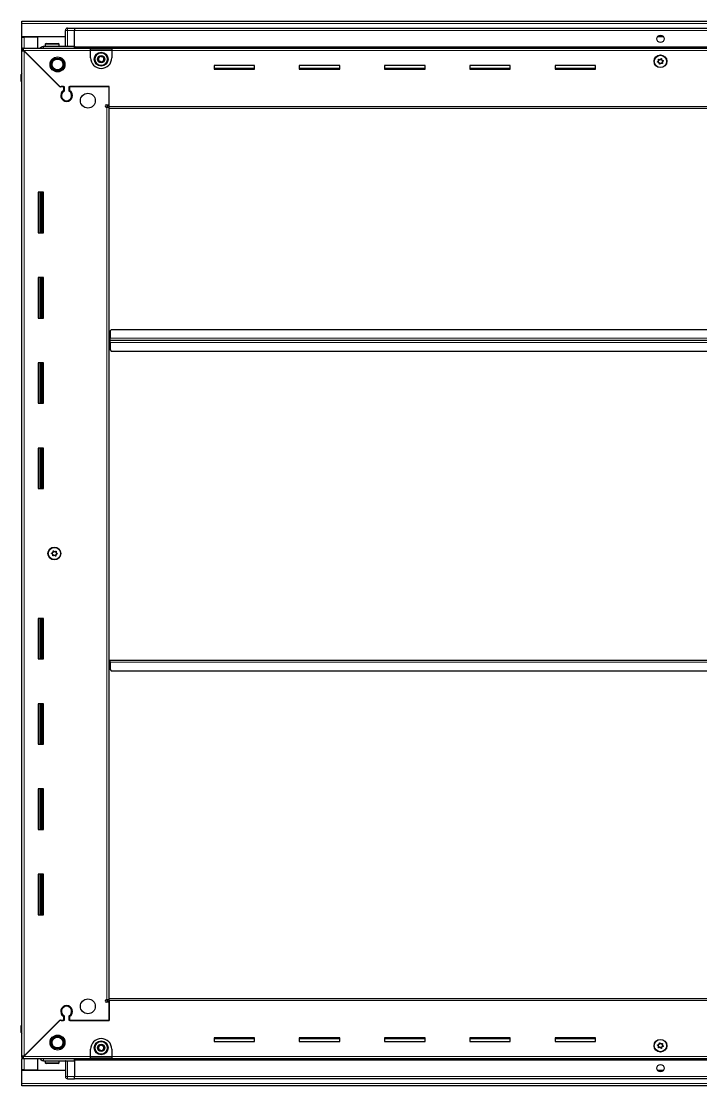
# Model space of a CAD drawing. Header units: millimetres. Extents: x 1315 to 6087, y -1445 to 1872.
# Drawn here: x 4812 to 5450, y 677 to 1676 of the extents above; entities that cross this region are included whole.
import ezdxf

# ---------------------------------------------------------------- set-up
doc = ezdxf.new("R2010")
doc.units = ezdxf.units.MM

msp = doc.modelspace()

# ---------------------------------------------------------------- linework, layer by layer
at = {"color": 7, "linetype": 'Continuous', "lineweight": 25}
for p, q in [((4812.31, 1673.72), (4812.31, 1675.82)), ((4812.31, 1675.82), (6011.31, 1675.82)), ((4812.31, 1661.32), (4812.31, 1673.72)), ((4853.99, 1668.82), (4853.99, 1668.82)), ((4855.31, 1669.32), (4861.81, 1669.32)), ((4855.31, 1669.32), (4861.81, 1669.32)), ((4861.81, 1669.32), (4861.81, 1669.32)), ((4861.81, 1669.32), (4861.81, 1669.32)), ((4861.81, 1669.32), (4861.81, 1667.32)), ((5961.81, 1669.17), (4861.81, 1669.17)), ((4853.31, 1661.32), (4812.31, 1661.32)), ((4812.31, 1660.82), (4812.31, 1661.32)), ((4812.31, 1650.57), (4812.31, 1660.82)), ((4812.31, 1660.82), (4814.41, 1660.82)), ((4813.81, 1660.82), (4813.81, 1661.32)), ((4827.31, 1660.82), (4814.41, 1660.82)), ((4827.31, 1650.57), (4827.31, 1660.82)), ((4853.31, 1652.32), (4853.31, 1667.32)), ((4861.81, 1652.32), (4861.81, 1667.32)), ((5414.68, 1661.32), (5408.94, 1661.32)), ((4812.31, 1649.07), (4812.31, 1650.57)), ((4812.31, 1650.57), (4813.31, 1650.57)), ((4812.31, 1648.57), (4812.31, 1649.07)), ((4812.31, 1649.07), (4813.31, 1649.07)), ((4812.31, 704.07), (4812.31, 1648.57)), ((4813.81, 1648.57), (4812.31, 1648.57)), ((4813.31, 1650.57), (4876.81, 1650.57)), ((4813.31, 1649.07), (4813.31, 1650.57)), ((4813.91, 1648.47), (4847.81, 1614.57)), ((4832.81, 1652.32), (4861.81, 1652.32)), ((4834.31, 1654.22), (4834.31, 1652.32)), ((4835.11, 1655.02), (4846.51, 1655.02)), ((4847.31, 1652.32), (4847.31, 1654.22)), ((4861.74, 1650.57), (4861.81, 1652.29)), ((4861.81, 1652.32), (4861.81, 1651.82)), ((4861.81, 1651.17), (5961.81, 1651.17)), ((4876.81, 1648.47), (4876.81, 1650.57)), ((4876.81, 1650.57), (4896.81, 1650.57)), ((4876.81, 1649.07), (4896.81, 1649.07)), ((4876.81, 1641.57), (4876.81, 1648.47)), ((4896.81, 1650.57), (5926.81, 1650.57)), ((4896.81, 1650.57), (4896.81, 1648.47)), ((4896.81, 1648.47), (4896.81, 1641.57)), ((4848.51, 1613.87), (4814.41, 1647.97)), ((5030.81, 1634.32), (4992.81, 1634.32)), ((4992.81, 1634.32), (4992.81, 1630.82)), ((5030.81, 1631.57), (4992.81, 1631.57)), ((4992.81, 1630.82), (5030.81, 1630.82)), ((5030.81, 1630.82), (5030.81, 1634.32)), ((5110.81, 1634.32), (5072.81, 1634.32)), ((5072.81, 1634.32), (5072.81, 1630.82)), ((5110.81, 1631.57), (5072.81, 1631.57)), ((5072.81, 1630.82), (5110.81, 1630.82)), ((5110.81, 1630.82), (5110.81, 1634.32)), ((5190.81, 1634.32), (5152.81, 1634.32)), ((5152.81, 1634.32), (5152.81, 1630.82)), ((5190.81, 1631.57), (5152.81, 1631.57)), ((5152.81, 1630.82), (5190.81, 1630.82)), ((5190.81, 1630.82), (5190.81, 1634.32)), ((5270.81, 1634.32), (5232.81, 1634.32)), ((5232.81, 1634.32), (5232.81, 1630.82)), ((5270.81, 1631.57), (5232.81, 1631.57)), ((5232.81, 1630.82), (5270.81, 1630.82)), ((5270.81, 1630.82), (5270.81, 1634.32)), ((5350.81, 1634.32), (5312.81, 1634.32)), ((5312.81, 1634.32), (5312.81, 1630.82)), ((5350.81, 1631.57), (5312.81, 1631.57)), ((5312.81, 1630.82), (5350.81, 1630.82)), ((5350.81, 1630.82), (5350.81, 1634.32)), ((4811.81, 1625.82), (4811.81, 1619.32)), ((4811.81, 1619.32), (4811.81, 1625.82)), ((4811.81, 1619.32), (4811.81, 1619.32)), ((4812.31, 1619.32), (4811.81, 1619.32)), ((4811.96, 1619.32), (4811.96, 733.32)), ((4847.81, 1614.57), (4852.01, 1614.57)), ((4849.21, 1614.57), (4848.51, 1613.87)), ((4851.31, 1614.57), (4849.21, 1614.57)), ((4851.31, 1614.57), (4851.31, 1610.68)), ((4852.01, 1614.57), (4852.01, 1610.29)), ((4856.61, 1614.57), (4894.31, 1614.57)), ((4856.61, 1610.29), (4856.61, 1614.57)), ((4857.31, 1610.68), (4857.31, 1614.57)), ((4894.31, 1614.57), (4857.31, 1614.57)), ((4894.31, 1595.92), (4894.31, 1614.57)), ((4894.31, 1597.32), (4894.31, 1614.57)), ((4852.31, 1601.71), (4852.31, 1600.95)), ((4891.46, 1597.32), (4894.31, 1597.32)), ((4892.21, 1595.32), (4891.46, 1595.32)), ((4892.21, 1595.32), (4894.31, 1595.32)), ((4894.31, 1596.32), (4892.31, 1596.32)), ((4892.31, 1596.32), (4892.31, 1595.32)), ((4894.31, 1593.82), (4894.31, 1595.92)), ((5929.31, 1593.82), (4894.31, 1593.82)), ((4894.31, 758.82), (4894.31, 1593.82)), ((4832.81, 1515.32), (4827.81, 1515.32)), ((4827.81, 1515.32), (4827.81, 1477.32)), ((4829.96, 1477.32), (4829.96, 1515.32)), ((4831.75, 1477.32), (4831.75, 1515.32)), ((4831.79, 1477.32), (4831.79, 1515.32)), ((4832.81, 1477.32), (4832.81, 1515.32)), ((4827.81, 1477.32), (4832.81, 1477.32)), ((4832.81, 1435.32), (4827.81, 1435.32)), ((4827.81, 1435.32), (4827.81, 1397.32)), ((4829.96, 1397.32), (4829.96, 1435.32)), ((4831.75, 1397.32), (4831.75, 1435.32)), ((4831.79, 1397.32), (4831.79, 1435.32)), ((4832.81, 1397.32), (4832.81, 1435.32)), ((4827.81, 1397.32), (4832.81, 1397.32)), ((4895.31, 1379.17), (4895.06, 1379.17)), ((4895.06, 1379.17), (4895.06, 1376.32)), ((4896.31, 1386.32), (4895.31, 1385.32)), ((4895.31, 1385.32), (4895.31, 1378.42)), ((5927.31, 1386.32), (4896.31, 1386.32)), ((4895.06, 1376.32), (4894.31, 1376.32)), ((4895.06, 1376.32), (4895.06, 1373.47)), ((4895.06, 1373.47), (4895.31, 1373.47)), ((4895.31, 1376.32), (4895.31, 1378.42)), ((4895.31, 1374.22), (4895.31, 1376.32)), ((5928.31, 1376.32), (4895.31, 1376.32)), ((4895.31, 1374.22), (4895.31, 1367.32)), ((4895.31, 1367.32), (4896.31, 1366.32)), ((4896.31, 1366.32), (5927.31, 1366.32)), ((4832.81, 1355.32), (4827.81, 1355.32)), ((4827.81, 1355.32), (4827.81, 1317.32)), ((4829.96, 1317.32), (4829.96, 1355.32)), ((4831.75, 1317.32), (4831.75, 1355.32)), ((4831.79, 1317.32), (4831.79, 1355.32)), ((4832.81, 1317.32), (4832.81, 1355.32)), ((4827.81, 1317.32), (4832.81, 1317.32)), ((4832.81, 1275.32), (4827.81, 1275.32)), ((4827.81, 1275.32), (4827.81, 1237.32)), ((4829.96, 1237.32), (4829.96, 1275.32)), ((4831.75, 1237.32), (4831.75, 1275.32)), ((4831.79, 1237.32), (4831.79, 1275.32)), ((4832.81, 1237.32), (4832.81, 1275.32)), ((4827.81, 1237.32), (4832.81, 1237.32)), ((4832.81, 1115.32), (4827.81, 1115.32)), ((4827.81, 1115.32), (4827.81, 1077.32)), ((4829.96, 1077.32), (4829.96, 1115.32)), ((4831.75, 1077.32), (4831.75, 1115.32)), ((4831.79, 1077.32), (4831.79, 1115.32)), ((4832.81, 1077.32), (4832.81, 1115.32)), ((4827.81, 1077.32), (4832.81, 1077.32)), ((4894.31, 1076.32), (4895.06, 1076.32)), ((4895.06, 1076.32), (4895.06, 1073.47)), ((4895.06, 1073.47), (4895.31, 1073.47)), ((4895.31, 1074.22), (4895.31, 1076.32)), ((4895.31, 1076.32), (5928.31, 1076.32)), ((4895.31, 1074.22), (4895.31, 1067.32)), ((4895.31, 1067.32), (4896.31, 1066.32)), ((4896.31, 1066.32), (5927.31, 1066.32)), ((4832.81, 1035.32), (4827.81, 1035.32)), ((4827.81, 1035.32), (4827.81, 997.32)), ((4829.96, 997.32), (4829.96, 1035.32)), ((4831.75, 997.32), (4831.75, 1035.32)), ((4831.79, 997.32), (4831.79, 1035.32)), ((4832.81, 997.32), (4832.81, 1035.32)), ((4827.81, 997.32), (4832.81, 997.32)), ((4832.81, 955.32), (4827.81, 955.32)), ((4827.81, 955.32), (4827.81, 917.32)), ((4829.96, 917.32), (4829.96, 955.32)), ((4831.75, 917.32), (4831.75, 955.32)), ((4831.79, 917.32), (4831.79, 955.32)), ((4832.81, 917.32), (4832.81, 955.32)), ((4827.81, 917.32), (4832.81, 917.32)), ((4832.81, 875.32), (4827.81, 875.32)), ((4827.81, 875.32), (4827.81, 837.32)), ((4829.96, 837.32), (4829.96, 875.32)), ((4831.75, 837.32), (4831.75, 875.32)), ((4831.79, 837.32), (4831.79, 875.32)), ((4832.81, 837.32), (4832.81, 875.32)), ((4827.81, 837.32), (4832.81, 837.32)), ((4852.31, 751.7), (4852.31, 750.94)), ((4891.46, 757.32), (4892.21, 757.32)), ((4894.31, 755.32), (4891.46, 755.32)), ((4894.31, 757.32), (4892.21, 757.32)), ((4892.31, 757.32), (4892.31, 756.32)), ((4892.31, 756.32), (4894.31, 756.32)), ((4894.31, 756.72), (4894.31, 758.82)), ((4894.31, 758.82), (5929.31, 758.82)), ((4894.31, 756.72), (4894.31, 738.07)), ((4894.31, 738.07), (4894.31, 755.32)), ((4851.31, 741.96), (4851.31, 738.07)), ((4852.01, 742.36), (4852.01, 738.07)), ((4856.61, 738.07), (4856.61, 742.36)), ((4857.31, 738.07), (4857.31, 741.96)), ((4811.81, 733.32), (4811.81, 733.32)), ((4811.81, 726.82), (4811.81, 733.32)), ((4811.81, 733.32), (4811.81, 733.32)), ((4811.81, 733.32), (4811.81, 726.82)), ((4812.31, 733.32), (4811.81, 733.32)), ((4847.81, 738.07), (4813.91, 704.17)), ((4814.41, 704.67), (4848.51, 738.77)), ((4852.01, 738.07), (4847.81, 738.07)), ((4848.51, 738.77), (4849.21, 738.07)), ((4849.21, 738.07), (4851.31, 738.07)), ((4894.31, 738.07), (4856.61, 738.07)), ((4857.31, 738.07), (4894.31, 738.07)), ((4812.31, 725.5), (4812.31, 725.5)), ((5030.81, 721.82), (4992.81, 721.82)), ((4992.81, 721.82), (4992.81, 718.32)), ((4992.81, 721.07), (5030.81, 721.07)), ((5030.81, 718.32), (5030.81, 721.82)), ((5110.81, 721.82), (5072.81, 721.82)), ((5072.81, 721.82), (5072.81, 718.32)), ((5072.81, 721.07), (5110.81, 721.07)), ((5110.81, 718.32), (5110.81, 721.82)), ((5190.81, 721.82), (5152.81, 721.82)), ((5152.81, 721.82), (5152.81, 718.32)), ((5152.81, 721.07), (5190.81, 721.07)), ((5190.81, 718.32), (5190.81, 721.82)), ((5270.81, 721.82), (5232.81, 721.82)), ((5232.81, 721.82), (5232.81, 718.32)), ((5232.81, 721.07), (5270.81, 721.07)), ((5270.81, 718.32), (5270.81, 721.82)), ((5350.81, 721.82), (5312.81, 721.82)), ((5312.81, 721.82), (5312.81, 718.32)), ((5312.81, 721.07), (5350.81, 721.07)), ((5350.81, 718.32), (5350.81, 721.82)), ((4876.81, 704.17), (4876.81, 711.07)), ((4896.81, 711.07), (4896.81, 704.17)), ((4992.81, 718.32), (5030.81, 718.32)), ((5072.81, 718.32), (5110.81, 718.32)), ((5152.81, 718.32), (5190.81, 718.32)), ((5232.81, 718.32), (5270.81, 718.32)), ((5312.81, 718.32), (5350.81, 718.32)), ((4812.31, 703.57), (4812.31, 704.07)), ((4813.81, 704.07), (4812.31, 704.07)), ((4812.31, 703.57), (4812.31, 702.07)), ((4813.31, 703.57), (4812.31, 703.57)), ((4812.31, 691.82), (4812.31, 702.07)), ((4813.31, 702.07), (4812.31, 702.07)), ((4813.31, 703.57), (4813.31, 702.07)), ((4876.81, 702.07), (4813.31, 702.07)), ((4827.31, 691.82), (4827.31, 702.07)), ((4832.81, 700.32), (4861.81, 700.32)), ((4834.31, 700.32), (4834.31, 698.42)), ((4847.31, 698.42), (4847.31, 700.32)), ((4853.31, 700.32), (4853.31, 685.32)), ((4861.81, 700.36), (4861.74, 702.07)), ((5961.81, 701.47), (4861.81, 701.47)), ((4861.81, 700.32), (4861.81, 700.82)), ((4861.81, 700.32), (4861.81, 685.32)), ((4876.81, 702.07), (4876.81, 704.17)), ((4896.81, 703.57), (4876.81, 703.57)), ((4896.81, 702.07), (4876.81, 702.07)), ((4896.81, 704.17), (4896.81, 702.07)), ((5926.81, 702.07), (4896.81, 702.07)), ((4814.41, 691.82), (4812.31, 691.82)), ((4812.31, 691.32), (4812.31, 691.82)), ((4812.31, 678.92), (4812.31, 691.32)), ((4812.31, 691.32), (4853.31, 691.32)), ((4813.81, 691.32), (4813.81, 691.82)), ((4814.41, 691.82), (4827.31, 691.82)), ((4838.89, 697.62), (4835.11, 697.62)), ((4846.51, 697.62), (4838.89, 697.62)), ((5408.94, 691.32), (5414.68, 691.32)), ((4853.31, 685.32), (4853.31, 685.32)), ((4855.31, 683.32), (4861.81, 683.32)), ((4855.31, 683.32), (4861.81, 683.32)), ((4861.81, 683.32), (4861.81, 685.32)), ((4861.81, 683.47), (5961.81, 683.47)), ((4861.81, 683.32), (4861.81, 683.32)), ((4812.31, 676.82), (4812.31, 678.92)), ((6011.31, 676.82), (4812.31, 676.82))]:
    msp.add_line(p, q, dxfattribs=at)
at = {"color": 8, "linetype": 'Continuous', "lineweight": 18}
for p, q in [((6011.31, 1673.72), (4812.31, 1673.72)), ((4855.31, 1669.32), (4855.31, 1667.32)), ((4814.41, 1660.82), (4814.41, 1661.32)), ((4814.41, 1650.57), (4814.41, 1660.82)), ((4853.31, 1667.32), (4855.31, 1667.32)), ((4855.31, 1667.32), (4855.31, 1652.32)), ((4861.81, 1667.32), (4855.31, 1667.32)), ((5961.81, 1667.17), (4861.81, 1667.17)), ((4876.81, 1648.47), (4813.91, 1648.47)), ((4834.31, 1654.22), (4847.31, 1654.22)), ((5961.81, 1651.82), (4861.81, 1651.82)), ((5961.81, 1650.59), (4861.81, 1650.59)), ((4876.81, 1648.47), (4896.81, 1648.47)), ((5926.81, 1648.47), (4896.81, 1648.47)), ((4814.41, 1647.97), (4814.41, 704.67)), ((4812.31, 1625.82), (4811.81, 1625.82)), ((4892.21, 757.32), (4892.21, 1595.32)), ((4894.31, 1595.92), (5929.31, 1595.92)), ((4829.31, 1515.32), (4829.31, 1477.32)), ((4830.55, 1515.32), (4830.55, 1477.32)), ((4829.31, 1435.32), (4829.31, 1397.32)), ((4830.55, 1435.32), (4830.55, 1397.32)), ((5928.31, 1378.42), (4895.31, 1378.42)), ((4895.31, 1374.22), (5928.31, 1374.22)), ((4829.31, 1355.32), (4829.31, 1317.32)), ((4830.55, 1355.32), (4830.55, 1317.32)), ((4829.31, 1275.32), (4829.31, 1237.32)), ((4830.55, 1275.32), (4830.55, 1237.32)), ((4829.31, 1115.32), (4829.31, 1077.32)), ((4830.55, 1115.32), (4830.55, 1077.32)), ((4895.31, 1074.22), (5928.31, 1074.22)), ((4829.31, 1035.32), (4829.31, 997.32)), ((4830.55, 1035.32), (4830.55, 997.32)), ((4829.31, 955.32), (4829.31, 917.32)), ((4830.55, 955.32), (4830.55, 917.32)), ((4829.31, 875.32), (4829.31, 837.32)), ((4830.55, 875.32), (4830.55, 837.32)), ((5929.31, 756.72), (4894.31, 756.72)), ((4812.31, 726.82), (4811.81, 726.82)), ((4813.91, 704.17), (4876.81, 704.17)), ((4814.41, 691.82), (4814.41, 702.07)), ((4855.31, 685.32), (4855.31, 700.32)), ((4861.81, 702.06), (5961.81, 702.06)), ((4861.81, 700.82), (5961.81, 700.82)), ((4896.81, 704.17), (4876.81, 704.17)), ((4896.81, 704.17), (5926.81, 704.17)), ((4814.41, 691.32), (4814.41, 691.82)), ((4838.62, 698.42), (4834.31, 698.42)), ((4847.31, 698.42), (4838.62, 698.42)), ((4853.31, 685.32), (4855.31, 685.32)), ((4861.81, 685.32), (4855.31, 685.32)), ((4855.31, 683.32), (4855.31, 685.32)), ((4861.81, 685.47), (5961.81, 685.47)), ((6011.31, 678.92), (4812.31, 678.92))]:
    msp.add_line(p, q, dxfattribs=at)
at = {"color": 7, "linetype": 'Continuous', "lineweight": 25}
for centre, radius in [((5411.81, 1659.32), 3.5), ((4845.81, 1635.32), 7), ((4845.81, 1635.32), 6.03), ((4845.81, 1635.32), 5.1), ((4886.81, 1640.32), 6.5), ((4886.81, 1640.32), 3.46), ((5411.81, 1638.32), 6), ((5411.81, 1638.17), 5.79), ((5411.81, 1638.17), 1.85), ((4874.31, 1601.32), 7), ((4842.81, 1176.32), 6), ((4842.96, 1176.32), 5.78), ((4842.96, 1176.32), 1.85), ((4874.31, 751.32), 7), ((4845.81, 717.32), 7), ((4845.81, 717.32), 6.03), ((4845.81, 717.32), 5.1), ((5411.81, 714.32), 6), ((5411.81, 714.47), 5.79), ((4886.81, 712.32), 6.5), ((4886.81, 712.32), 3.46), ((5411.81, 714.47), 1.85), ((5411.81, 693.32), 3.5)]:
    msp.add_circle(centre, radius, dxfattribs=at)
at = {"color": 8, "linetype": 'Continuous', "lineweight": 18}
for centre in [(4886.81, 1640.32), (4886.81, 712.32)]:
    msp.add_circle(centre, 5.7, dxfattribs=at)
at = {"color": 7, "linetype": 'Continuous', "lineweight": 25}
for centre, radius, start, end in [((4855.31, 1667.32), 2, 90, 180), ((4855.31, 1667.32), 2, 123.94202, 131.40962), ((4855.31, 1667.32), 2, 90, 108.58003), ((4835.11, 1654.22), 0.8, 90, 180), ((4846.51, 1654.22), 0.8, 0, 90), ((4853.11, 1652.52), 0.2, 270, 0), ((4886.81, 1641.57), 10, 180, 270), ((4886.81, 1640.32), 2.5, 134.01559, 194.01559), ((4886.81, 1640.32), 2.5, 194.01559, 254.01559), ((4886.81, 1640.32), 2.5, 74.01559, 134.01559), ((4886.81, 1640.32), 2.5, 254.01559, 314.01559), ((4886.81, 1641.57), 10, 270, 0), ((4886.81, 1640.32), 2.5, 14.01559, 74.01559), ((4886.81, 1640.32), 2.5, 314.01559, 14.01559), ((4813.81, 1625.82), 2, 138.59038, 180), ((4854.31, 1606.07), 5.5, 123.05573, 56.94427), ((4854.31, 1606.07), 4.8, 118.63099, 61.36901), ((4891.46, 1596.32), 1, 90, 270), ((4854.31, 746.57), 5.5, 303.05573, 236.94427), ((4854.31, 746.57), 4.8, 298.63099, 241.36901), ((4891.46, 756.32), 1, 90, 270), ((4813.81, 726.82), 2, 180, 221.40962), ((4886.81, 711.07), 10, 90, 180), ((4886.81, 711.07), 10, 0, 90), ((4886.81, 712.32), 2.5, 127.47401, 187.47401), ((4886.81, 712.32), 2.5, 187.47401, 247.47401), ((4886.81, 712.32), 2.5, 67.47401, 127.47401), ((4886.81, 712.32), 2.5, 247.47401, 307.47401), ((4886.81, 712.32), 2.5, 7.47401, 67.47401), ((4886.81, 712.32), 2.5, 307.47401, 7.47401), ((4853.11, 700.12), 0.2, 0, 90), ((4835.11, 698.42), 0.8, 180, 270), ((4846.51, 698.42), 0.8, 270, 0), ((4855.31, 685.32), 2, 180, 270), ((4855.31, 685.32), 2, 180, 270)]:
    msp.add_arc(centre, radius, start, end, dxfattribs=at)
for points, knots in [([(4812.31, 1648.57), (4812.34, 1648.53), (4812.39, 1648.44), (4812.78, 1648.3), (4813.34, 1648.17), (4813.92, 1648.06), (4814.29, 1648), (4814.41, 1647.97)], [0, 0, 0, 0, 0.230255, 0.448522, 0.666786, 0.88505, 1, 1, 1, 1]), ([(4813.91, 1648.47), (4813.87, 1648.73), (4813.78, 1649.22), (4813.64, 1649.86), (4813.51, 1650.33), (4813.4, 1650.55), (4813.33, 1650.57), (4813.31, 1650.57)], [0, 0, 0, 0, 0.230255, 0.448522, 0.666786, 0.88505, 1, 1, 1, 1]), ([(4829.6, 1650.57), (4829.72, 1650.77), (4830.1, 1651.42), (4831.26, 1652.13), (4832.29, 1652.26), (4832.81, 1652.32)], [0, 0, 0, 0, 0.1822499, 0.5911249, 1, 1, 1, 1]), ([(4861.81, 1652.32), (4861.81, 1652.29), (4861.81, 1652.21), (4861.81, 1651.59), (4861.81, 1651.01), (4861.81, 1650.62), (4861.81, 1650.59)], [0, 0, 0, 0, 0.324279, 0.648558, 0.972836, 1, 1, 1, 1]), ([(4884.04, 1641.12), (4884.41, 1641.48), (4885.1, 1642.15), (4885.79, 1642.81), (4886.11, 1643.12)], [0, 0, 0, 0, 0.534686, 1, 1, 1, 1]), ([(4884.74, 1638.32), (4884.65, 1638.65), (4884.45, 1639.45), (4884.21, 1640.42), (4884.07, 1641), (4884.04, 1641.12)], [0, 0, 0, 0, 0.362901, 0.866875, 1, 1, 1, 1]), ([(4886.11, 1643.12), (4886.61, 1642.98), (4887.54, 1642.72), (4888.46, 1642.45), (4888.89, 1642.33)], [0, 0, 0, 0, 0.534686, 1, 1, 1, 1]), ([(4889.59, 1639.53), (4889.22, 1639.17), (4888.52, 1638.5), (4887.83, 1637.83), (4887.51, 1637.52)], [0, 0, 0, 0, 0.534686, 1, 1, 1, 1]), ([(4888.89, 1642.33), (4888.92, 1642.21), (4889.06, 1641.63), (4889.3, 1640.66), (4889.5, 1639.86), (4889.59, 1639.53)], [0, 0, 0, 0, 0.133125, 0.637099, 1, 1, 1, 1]), ([(5409.93, 1640.24), (5409.92, 1640.23), (5409.9, 1640.21), (5409.89, 1640.15), (5409.9, 1640.01), (5410, 1639.64), (5410.14, 1639.11), (5409.97, 1638.5), (5409.61, 1638.13), (5409.31, 1637.88), (5409.14, 1637.72), (5409.08, 1637.64), (5409.07, 1637.6), (5409.08, 1637.57), (5409.09, 1637.54), (5409.15, 1637.49), (5409.4, 1637.39), (5409.86, 1637.29), (5410.5, 1636.98), (5410.75, 1636.31), (5410.81, 1635.84), (5410.88, 1635.58), (5410.93, 1635.53), (5410.95, 1635.51), (5410.98, 1635.5), (5411.02, 1635.51), (5411.06, 1635.52), (5411.13, 1635.57), (5411.3, 1635.72), (5411.56, 1635.99), (5411.97, 1636.31), (5412.59, 1636.42), (5413.1, 1636.23), (5413.47, 1636.1), (5413.61, 1636.07), (5413.67, 1636.09), (5413.7, 1636.1), (5413.72, 1636.13), (5413.73, 1636.19), (5413.72, 1636.34), (5413.62, 1636.71), (5413.48, 1637.23), (5413.65, 1637.84), (5414.01, 1638.21), (5414.31, 1638.46), (5414.49, 1638.63), (5414.54, 1638.71), (5414.55, 1638.75), (5414.55, 1638.78), (5414.53, 1638.81), (5414.48, 1638.85), (5414.23, 1638.95), (5413.76, 1639.06), (5413.12, 1639.37), (5412.87, 1640.03), (5412.81, 1640.51), (5412.74, 1640.76), (5412.7, 1640.82), (5412.67, 1640.84), (5412.64, 1640.85), (5412.61, 1640.84), (5412.57, 1640.82), (5412.5, 1640.78), (5412.33, 1640.63), (5412.06, 1640.36), (5411.66, 1640.04), (5411.03, 1639.93), (5410.52, 1640.11), (5410.16, 1640.25), (5410.01, 1640.27), (5409.95, 1640.26), (5409.93, 1640.25), (5409.93, 1640.24)], [0, 0, 0, 0, 0.002009, 0.00442, 0.009365, 0.025528, 0.067705, 0.095786, 0.124646, 0.150342, 0.160519, 0.163394, 0.165697, 0.167245, 0.168874, 0.17077, 0.178606, 0.211994, 0.249994, 0.287995, 0.321383, 0.329219, 0.331115, 0.332744, 0.334292, 0.336217, 0.338535, 0.341318, 0.349662, 0.375358, 0.404217, 0.432298, 0.474475, 0.490639, 0.496669, 0.49844, 0.5, 0.502009, 0.50442, 0.509365, 0.525528, 0.567705, 0.595786, 0.624646, 0.650342, 0.660519, 0.663394, 0.665697, 0.667245, 0.668874, 0.67077, 0.678606, 0.711994, 0.749994, 0.787995, 0.821383, 0.829219, 0.831115, 0.832744, 0.834292, 0.836217, 0.838535, 0.841318, 0.849662, 0.875358, 0.904217, 0.932298, 0.974475, 0.990639, 0.996669, 0.99844, 1, 1, 1, 1]), ([(4887.51, 1637.52), (4887.01, 1637.66), (4886.09, 1637.93), (4885.16, 1638.19), (4884.74, 1638.32)], [0, 0, 0, 0, 0.534686, 1, 1, 1, 1]), ([(4844.6, 1178.6), (4844.59, 1178.6), (4844.56, 1178.61), (4844.5, 1178.61), (4844.37, 1178.57), (4844.02, 1178.4), (4843.54, 1178.15), (4842.9, 1178.19), (4842.47, 1178.47), (4842.16, 1178.71), (4841.96, 1178.85), (4841.88, 1178.88), (4841.83, 1178.89), (4841.8, 1178.87), (4841.78, 1178.85), (4841.74, 1178.79), (4841.7, 1178.53), (4841.7, 1178.05), (4841.52, 1177.36), (4840.92, 1176.98), (4840.47, 1176.82), (4840.24, 1176.7), (4840.19, 1176.64), (4840.18, 1176.61), (4840.17, 1176.58), (4840.19, 1176.55), (4840.21, 1176.51), (4840.27, 1176.46), (4840.45, 1176.32), (4840.77, 1176.11), (4841.17, 1175.79), (4841.41, 1175.2), (4841.33, 1174.66), (4841.28, 1174.28), (4841.28, 1174.13), (4841.3, 1174.07), (4841.33, 1174.05), (4841.36, 1174.03), (4841.42, 1174.04), (4841.56, 1174.08), (4841.9, 1174.25), (4842.39, 1174.49), (4843.02, 1174.46), (4843.46, 1174.18), (4843.76, 1173.94), (4843.96, 1173.8), (4844.05, 1173.77), (4844.09, 1173.76), (4844.12, 1173.77), (4844.14, 1173.8), (4844.18, 1173.86), (4844.22, 1174.12), (4844.23, 1174.6), (4844.4, 1175.29), (4845, 1175.67), (4845.45, 1175.82), (4845.69, 1175.95), (4845.73, 1176), (4845.75, 1176.03), (4845.75, 1176.06), (4845.74, 1176.1), (4845.71, 1176.13), (4845.65, 1176.19), (4845.47, 1176.33), (4845.15, 1176.53), (4844.75, 1176.86), (4844.51, 1177.45), (4844.59, 1177.98), (4844.65, 1178.37), (4844.64, 1178.52), (4844.62, 1178.57), (4844.6, 1178.59), (4844.6, 1178.6)], [0, 0, 0, 0, 0.0020087, 0.00442, 0.0093647, 0.0255282, 0.0677053, 0.0957862, 0.1246456, 0.1503415, 0.1605194, 0.1633943, 0.1656965, 0.1672448, 0.1688741, 0.1707699, 0.1786058, 0.2119941, 0.2499945, 0.2879948, 0.3213831, 0.329219, 0.3311148, 0.3327441, 0.3342924, 0.3362166, 0.3385353, 0.3413178, 0.349662, 0.3753578, 0.4042173, 0.4322982, 0.4744753, 0.4906388, 0.4966691, 0.49844, 0.5, 0.5020087, 0.50442, 0.5093647, 0.5255282, 0.5677053, 0.5957862, 0.6246456, 0.6503415, 0.6605194, 0.6633943, 0.6656965, 0.6672448, 0.6688741, 0.6707699, 0.6786058, 0.7119941, 0.7499945, 0.7879948, 0.8213831, 0.829219, 0.8311148, 0.8327441, 0.8342924, 0.8362166, 0.8385353, 0.8413178, 0.849662, 0.8753578, 0.9042173, 0.9322982, 0.9744753, 0.9906388, 0.9966691, 0.99844, 1, 1, 1, 1]), ([(4884.15, 713.43), (4884.24, 713.51), (4884.72, 713.87), (4885.51, 714.48), (4886.16, 714.98), (4886.44, 715.19)], [0, 0, 0, 0, 0.1331247, 0.6370994, 1, 1, 1, 1]), ([(4884.52, 710.57), (4884.45, 711.08), (4884.33, 712.03), (4884.2, 712.99), (4884.15, 713.43)], [0, 0, 0, 0, 0.534686, 1, 1, 1, 1]), ([(4887.19, 709.46), (4886.71, 709.66), (4885.82, 710.03), (4884.93, 710.4), (4884.52, 710.57)], [0, 0, 0, 0, 0.534686, 1, 1, 1, 1]), ([(4886.44, 715.19), (4886.91, 714.99), (4887.8, 714.62), (4888.69, 714.25), (4889.1, 714.08)], [0, 0, 0, 0, 0.534686, 1, 1, 1, 1]), ([(4889.48, 711.22), (4889.2, 711.01), (4888.55, 710.51), (4887.76, 709.9), (4887.29, 709.54), (4887.19, 709.46)], [0, 0, 0, 0, 0.362901, 0.866875, 1, 1, 1, 1]), ([(4889.1, 714.08), (4889.17, 713.57), (4889.3, 712.61), (4889.42, 711.66), (4889.48, 711.22)], [0, 0, 0, 0, 0.5346859, 1, 1, 1, 1]), ([(5409.93, 712.4), (5409.94, 712.4), (5409.96, 712.38), (5410.02, 712.38), (5410.16, 712.4), (5410.52, 712.54), (5411.03, 712.72), (5411.66, 712.61), (5412.06, 712.29), (5412.34, 712.01), (5412.51, 711.85), (5412.6, 711.81), (5412.64, 711.8), (5412.67, 711.81), (5412.7, 711.83), (5412.74, 711.88), (5412.81, 712.14), (5412.87, 712.61), (5413.12, 713.28), (5413.76, 713.59), (5414.23, 713.69), (5414.48, 713.79), (5414.53, 713.84), (5414.55, 713.87), (5414.55, 713.9), (5414.54, 713.93), (5414.52, 713.97), (5414.47, 714.04), (5414.3, 714.19), (5414.01, 714.43), (5413.65, 714.8), (5413.48, 715.41), (5413.62, 715.94), (5413.72, 716.32), (5413.73, 716.47), (5413.72, 716.52), (5413.7, 716.55), (5413.66, 716.56), (5413.6, 716.57), (5413.46, 716.54), (5413.1, 716.41), (5412.59, 716.23), (5411.97, 716.34), (5411.56, 716.66), (5411.29, 716.94), (5411.11, 717.09), (5411.03, 717.14), (5410.98, 717.15), (5410.95, 717.14), (5410.93, 717.12), (5410.88, 717.06), (5410.81, 716.81), (5410.75, 716.33), (5410.5, 715.67), (5409.86, 715.36), (5409.4, 715.25), (5409.15, 715.15), (5409.09, 715.11), (5409.08, 715.08), (5409.07, 715.05), (5409.08, 715.01), (5409.1, 714.98), (5409.15, 714.91), (5409.32, 714.76), (5409.61, 714.52), (5409.97, 714.14), (5410.14, 713.53), (5410, 713.01), (5409.9, 712.63), (5409.89, 712.48), (5409.91, 712.43), (5409.92, 712.41), (5409.93, 712.4)], [0, 0, 0, 0, 0.002009, 0.00442, 0.009365, 0.025528, 0.067705, 0.095786, 0.124646, 0.150342, 0.160519, 0.163394, 0.165697, 0.167245, 0.168874, 0.17077, 0.178606, 0.211994, 0.249994, 0.287995, 0.321383, 0.329219, 0.331115, 0.332744, 0.334292, 0.336217, 0.338535, 0.341318, 0.349662, 0.375358, 0.404217, 0.432298, 0.474475, 0.490639, 0.496669, 0.49844, 0.5, 0.502009, 0.50442, 0.509365, 0.525528, 0.567705, 0.595786, 0.624646, 0.650342, 0.660519, 0.663394, 0.665697, 0.667245, 0.668874, 0.67077, 0.678606, 0.711994, 0.749994, 0.787995, 0.821383, 0.829219, 0.831115, 0.832744, 0.834292, 0.836217, 0.838535, 0.841318, 0.849662, 0.875358, 0.904217, 0.932298, 0.974475, 0.990639, 0.996669, 0.99844, 1, 1, 1, 1]), ([(4814.41, 704.67), (4814.16, 704.63), (4813.66, 704.54), (4813.02, 704.4), (4812.56, 704.27), (4812.34, 704.16), (4812.32, 704.1), (4812.31, 704.07)], [0, 0, 0, 0, 0.230255, 0.448522, 0.666786, 0.88505, 1, 1, 1, 1]), ([(4813.31, 702.07), (4813.36, 702.1), (4813.45, 702.15), (4813.58, 702.55), (4813.71, 703.1), (4813.82, 703.68), (4813.89, 704.05), (4813.91, 704.17)], [0, 0, 0, 0, 0.230255, 0.448522, 0.666786, 0.88505, 1, 1, 1, 1]), ([(4829.6, 702.07), (4829.72, 701.87), (4830.1, 701.22), (4831.26, 700.51), (4832.29, 700.39), (4832.81, 700.32)], [0, 0, 0, 0, 0.18225, 0.591125, 1, 1, 1, 1]), ([(4861.81, 700.32), (4861.81, 700.36), (4861.81, 700.44), (4861.81, 701.05), (4861.81, 701.63), (4861.81, 702.03), (4861.81, 702.06)], [0, 0, 0, 0, 0.324279, 0.648558, 0.972836, 1, 1, 1, 1])]:
    msp.add_open_spline(points, degree=3, knots=knots, dxfattribs=at)
for points in [[(4813.91, 1648.47), (4813.86, 1648.55), (4813.76, 1648.71), (4813.61, 1648.91), (4813.46, 1649.05), (4813.36, 1649.06), (4813.31, 1649.07)], [(4813.81, 1648.57), (4813.82, 1648.52), (4813.84, 1648.42), (4813.98, 1648.27), (4814.18, 1648.12), (4814.33, 1648.02), (4814.41, 1647.97)], [(4813.31, 703.57), (4813.36, 703.58), (4813.46, 703.6), (4813.61, 703.74), (4813.76, 703.94), (4813.86, 704.09), (4813.91, 704.17)], [(4814.41, 704.67), (4814.33, 704.62), (4814.18, 704.52), (4813.98, 704.37), (4813.84, 704.22), (4813.82, 704.12), (4813.81, 704.07)]]:
    msp.add_open_spline(points, degree=3, dxfattribs=at)
at = {"color": 8, "linetype": 'Continuous', "lineweight": 18}
for points in [[(4832.81, 1652.32), (4832.81, 1652.28), (4832.81, 1652.2), (4832.81, 1651.77), (4832.81, 1651.31), (4832.81, 1650.9), (4832.81, 1650.63), (4832.81, 1650.57)], [(4832.81, 700.32), (4832.81, 700.37), (4832.81, 700.44), (4832.81, 700.88), (4832.81, 701.33), (4832.81, 701.75), (4832.81, 702.02), (4832.81, 702.07)]]:
    msp.add_open_spline(points, degree=3, knots=[0, 0, 0, 0, 0.359753, 0.553414, 0.751185, 0.948956, 1, 1, 1, 1], dxfattribs=at)

doc.saveas('drawing.dxf')
